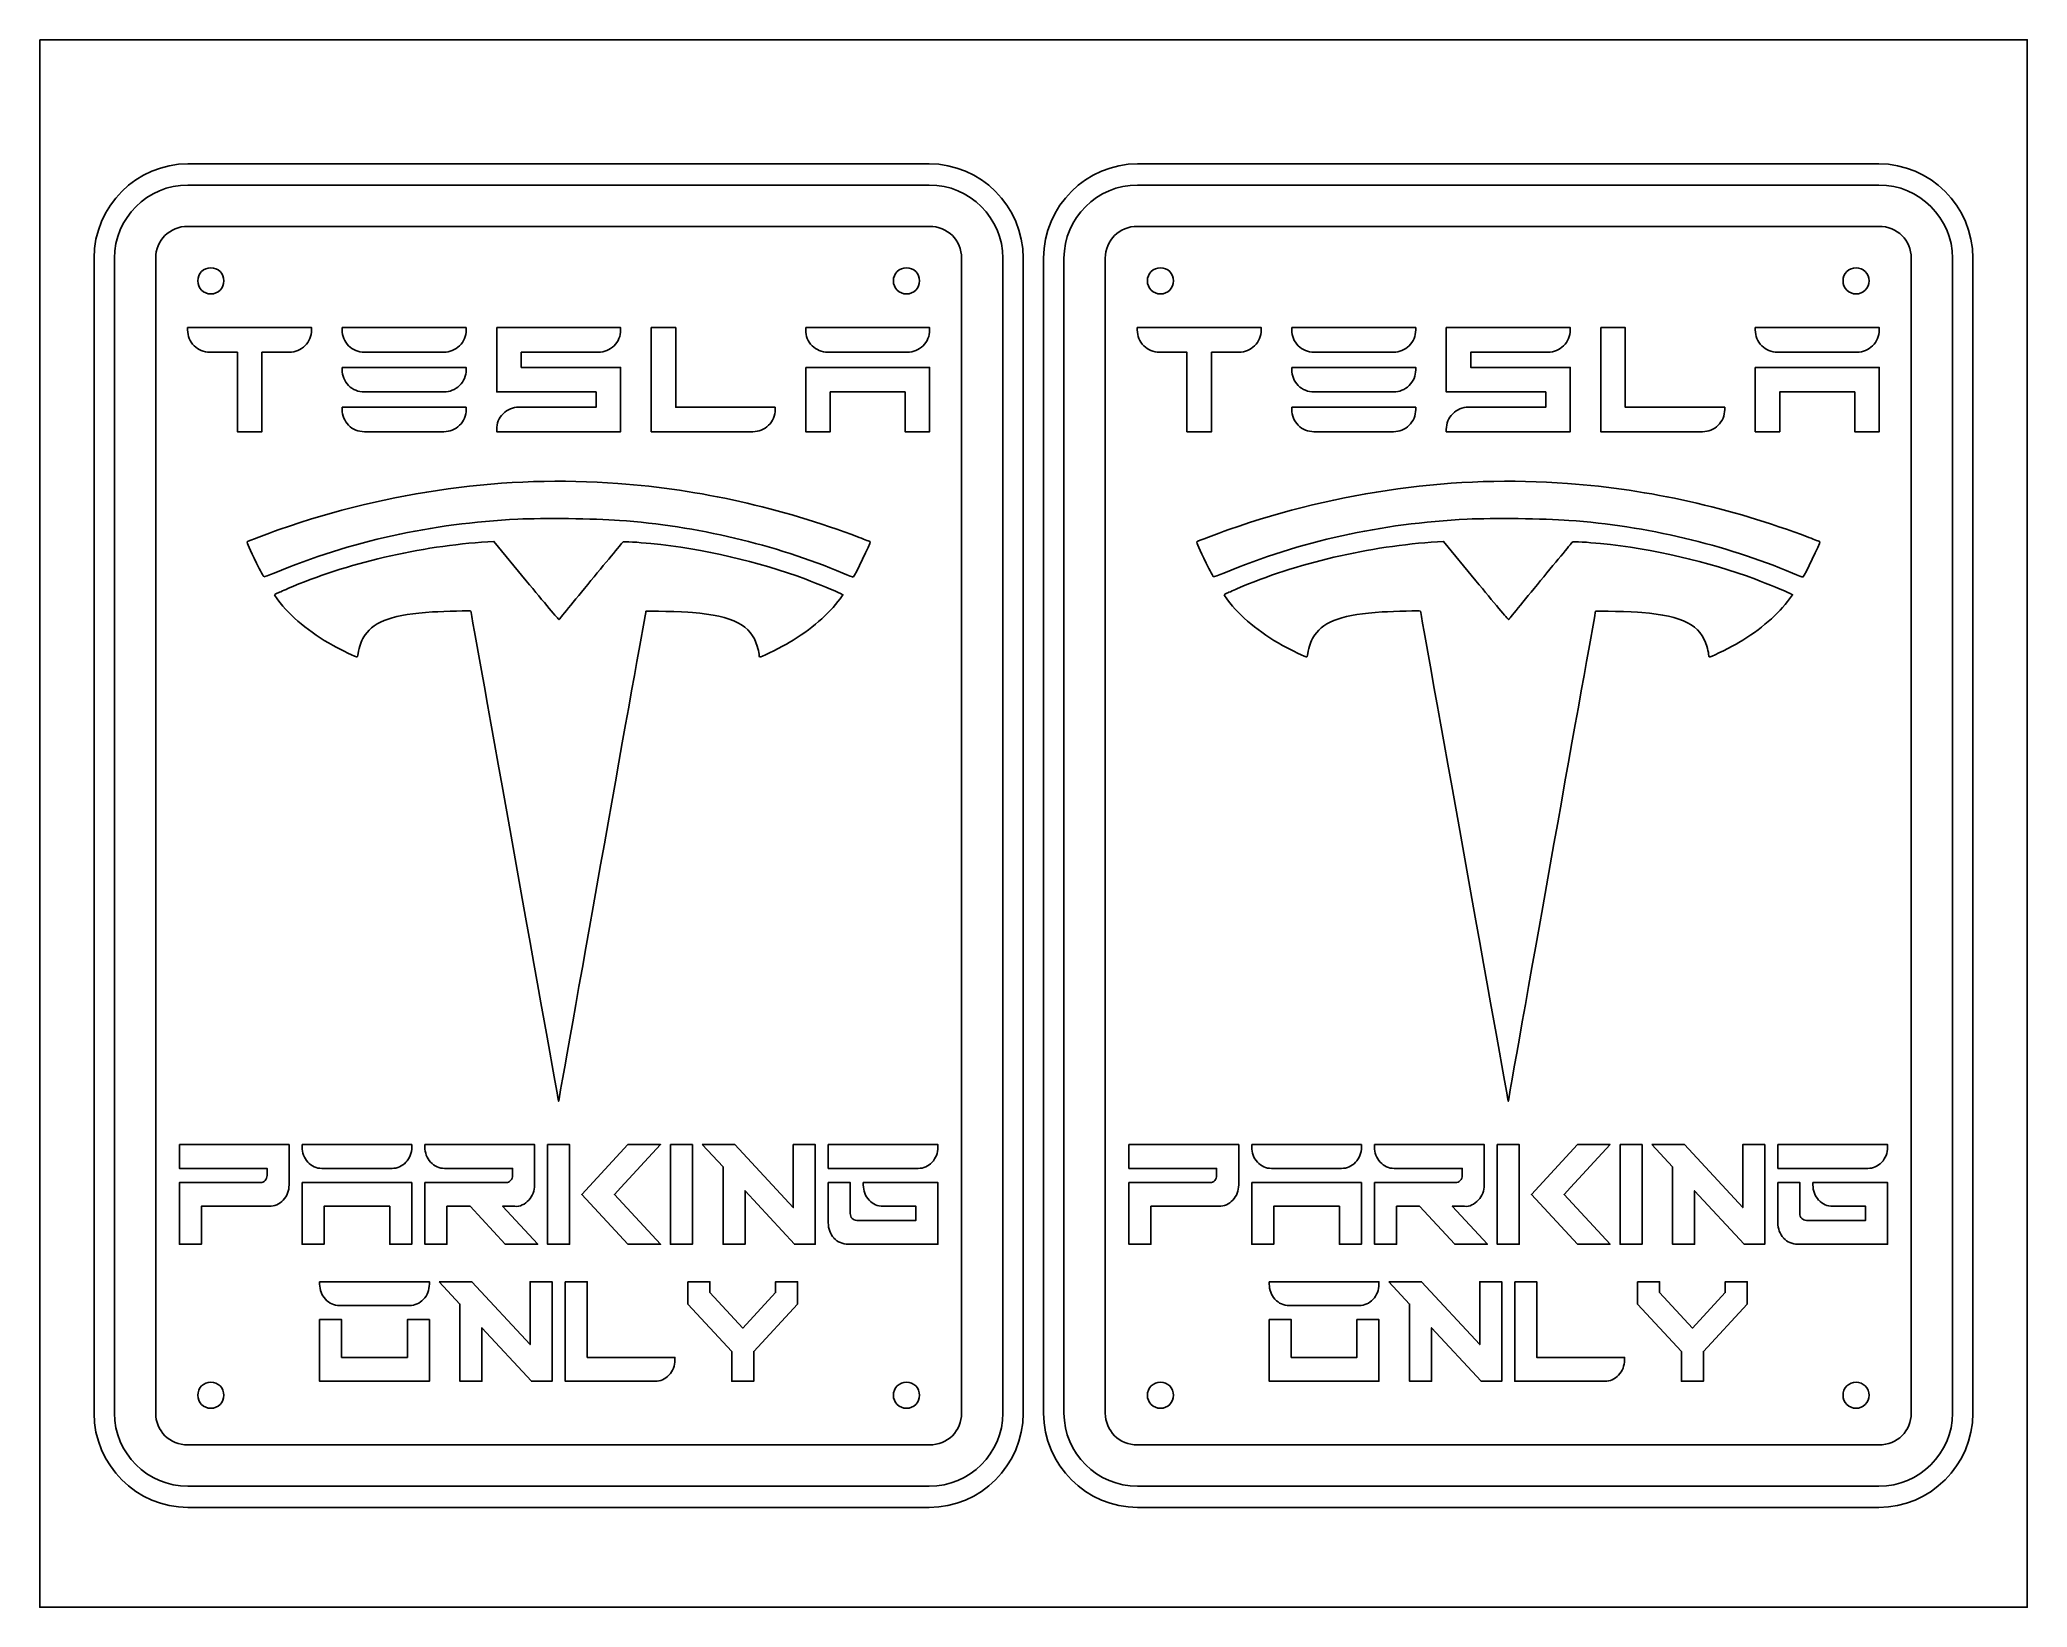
# Model space of a CAD drawing. Extents: x 0 to 380, y 0 to 300.
import ezdxf

# ---------------------------------------------------------------- set-up
doc = ezdxf.new("R2010")
doc.units = 0
doc.layers.add('Ebene_1', color=7, linetype='CONTINUOUS')

msp = doc.modelspace()

# ---------------------------------------------------------------- linework, layer by layer
at = {"layer": 'Ebene_1', "color": 7}
for points in [[(0, 299.59998), (380, 299.59998), (380, 0), (0, 0)], [(28.339844, 263.933594)], [(209.90234, 263.933594)], [(146.442438, 236.972707), (146.442438, 224.680703), (146.886018, 224.680703), (151.131207, 224.680703), (151.131207, 232.283933), (165.450512, 232.283933), (165.450512, 224.680703), (170.139289, 224.680703), (170.139289, 236.972707)], [(328.005082, 236.972707), (328.005082, 224.680703), (328.448662, 224.680703), (332.693851, 224.680703), (332.693851, 232.283933), (347.013156, 232.283933), (347.013156, 224.680703), (351.701933, 224.680703), (351.701933, 236.972707)], [(153.560016, 197.648189)], [(335.12266, 197.648189)], [(97.107522, 88.420472), (97.107522, 69.3877), (97.534334, 69.3877), (101.313942, 69.3877), (101.313942, 88.420472)], [(112.44769, 88.420472), (103.63805, 78.904991), (112.44769, 69.3877), (112.624412, 69.3877), (118.68479, 69.3877), (109.871824, 78.906792), (111.100566, 80.253801), (111.123898, 80.253801), (118.684773, 88.420472)], [(120.580419, 88.420472), (120.580419, 69.3877), (121.007231, 69.3877), (124.78683, 69.3877), (124.78683, 88.420472)], [(126.682476, 88.420472), (130.638806, 84.14535), (130.638806, 69.3877), (131.065617, 69.3877), (134.846888, 69.3877), (134.846888, 79.601907), (144.301736, 69.3877), (148.259734, 69.3877), (148.259734, 88.420472), (144.051651, 88.420472), (144.051651, 76.394659), (132.919573, 88.420472)], [(278.670166, 88.420472), (278.670166, 69.3877), (279.096978, 69.3877), (282.876586, 69.3877), (282.876586, 88.420472)], [(294.010334, 88.420472), (285.200694, 78.904991), (294.010334, 69.3877), (294.187056, 69.3877), (300.247434, 69.3877), (291.434468, 78.906792), (292.66321, 80.253801), (292.686542, 80.253801), (300.247417, 88.420472)], [(302.143063, 88.420472), (302.143063, 69.3877), (302.569875, 69.3877), (306.349474, 69.3877), (306.349474, 88.420472)], [(308.24512, 88.420472), (312.20145, 84.14535), (312.20145, 69.3877), (312.628261, 69.3877), (316.409532, 69.3877), (316.409532, 79.601907), (325.86438, 69.3877), (329.822378, 69.3877), (329.822378, 88.420472), (325.614295, 88.420472), (325.614295, 76.394659), (314.482217, 88.420472)], [(50.163397, 81.175816), (50.163397, 69.3877), (50.590209, 69.3877), (54.369817, 69.3877), (54.369817, 76.632373), (66.929043, 76.632373), (66.929043, 69.3877), (71.135454, 69.3877), (71.135454, 81.175816)], [(231.726041, 81.175816), (231.726041, 69.3877), (232.152853, 69.3877), (235.932461, 69.3877), (235.932461, 76.632373), (248.491687, 76.632373), (248.491687, 69.3877), (252.698098, 69.3877), (252.698098, 81.175816)], [(76.385555, 62.225878), (80.341885, 57.952557), (80.341885, 43.194907), (80.768697, 43.194907), (84.548296, 43.194907), (84.548296, 53.409115), (94.004817, 43.194907), (97.961146, 43.194907), (97.961146, 62.225878), (93.754735, 62.225878), (93.754735, 50.201866), (82.622646, 62.225878)], [(123.933214, 62.225878), (123.933214, 57.952557), (132.316037, 48.89808), (132.316037, 43.194907), (132.742848, 43.194907), (136.522452, 43.194907), (136.522452, 48.89808), (144.905272, 57.952557), (144.905272, 62.225878), (140.698858, 62.225878), (140.698858, 60.145943), (134.420078, 53.36229), (128.139632, 60.145943), (128.139632, 62.225878)], [(257.948199, 62.225878), (261.904529, 57.952557), (261.904529, 43.194907), (262.331341, 43.194907), (266.11094, 43.194907), (266.11094, 53.409115), (275.567461, 43.194907), (279.52379, 43.194907), (279.52379, 62.225878), (275.317379, 62.225878), (275.317379, 50.201866), (264.18529, 62.225878)], [(305.495858, 62.225878), (305.495858, 57.952557), (313.878681, 48.89808), (313.878681, 43.194907), (314.305492, 43.194907), (318.085096, 43.194907), (318.085096, 48.89808), (326.467916, 57.952557), (326.467916, 62.225878), (322.261502, 62.225878), (322.261502, 60.145943), (315.982722, 53.36229), (309.702276, 60.145943), (309.702276, 62.225878)], [(53.516193, 54.983023), (53.516193, 43.194907), (53.943005, 43.194907), (74.48825, 43.194907), (74.48825, 54.983023), (70.28183, 54.983023), (70.28183, 47.74016), (57.722604, 47.74016), (57.722604, 54.983023)], [(235.078837, 54.983023), (235.078837, 43.194907), (235.505649, 43.194907), (256.050894, 43.194907), (256.050894, 54.983023), (251.844474, 54.983023), (251.844474, 47.74016), (239.285248, 47.74016), (239.285248, 54.983023)]]:
    msp.add_lwpolyline(points, close=True, dxfattribs=at)
at = {"layer": 'Ebene_1', "color": 1}
for points in [[(170.08027, 275.890405), (28.340302, 275.890405)], [(351.64261, 275.890404), (209.90264, 275.890404)], [(10.381202, 257.849999), (10.381202, 37.11663)], [(188.03937, 37.11663), (188.03937, 257.849999)], [(191.94354, 257.849998), (191.94354, 37.11663)], [(369.60171, 37.11663), (369.60171, 257.849998)], [(28.340302, 19.07622), (170.08027, 19.07622)], [(209.90264, 19.07622), (351.64261, 19.07622)]]:
    msp.add_lwpolyline(points, dxfattribs=at)
at = {"layer": 'Ebene_1', "color": 7}
for points in [[(170.08008, 271.833984), (28.339844, 271.833984), (28.339844, 271.833984)], [(351.64258, 271.833984), (209.90234, 271.833984), (209.90234, 271.833984)], [(28.339844, 263.933594), (170.08008, 263.933594)], [(209.90234, 263.933594), (351.64258, 263.933594)], [(14.265625, 257.849609), (14.265625, 37.11719)], [(22.166016, 37.11719), (22.166016, 257.849609)], [(176.25391, 257.849609), (176.25391, 37.11719)], [(184.1543, 37.11719), (184.1543, 257.849609)], [(195.82812, 257.849609), (195.82812, 37.11719)], [(203.72852, 37.11719), (203.72852, 257.849609)], [(357.81641, 257.849609), (357.81641, 37.11719)], [(365.7168, 37.11719), (365.7168, 257.849609)], [(28.28048, 244.575937), (28.28048, 244.132357)], [(51.977411, 244.132357), (51.977411, 244.575937), (28.28048, 244.575937)], [(57.820107, 244.575937), (57.820107, 244.132357)], [(81.517038, 244.132274), (81.517038, 244.575853), (57.820107, 244.575937)], [(87.361464, 244.575937), (87.361464, 232.283933), (106.369537, 232.283933), (106.369537, 229.369477), (91.606653, 229.369477)], [(111.058306, 244.132357), (111.058306, 244.575937), (87.361464, 244.575937)], [(116.901082, 244.575937), (116.901082, 224.680703), (117.344661, 224.680703), (136.352735, 224.680703)], [(140.597933, 228.925897), (140.597933, 229.369477), (121.589859, 229.369477), (121.589859, 244.575937), (116.901082, 244.575937)], [(146.442438, 244.575937), (146.442438, 244.132357)], [(170.139422, 244.132274), (170.139422, 244.575853), (146.442438, 244.575937)], [(209.843124, 244.575937), (209.843124, 244.132357)], [(233.540055, 244.132357), (233.540055, 244.575937), (209.843124, 244.575937)], [(239.382751, 244.575937), (239.382751, 244.132357)], [(263.079682, 244.132274), (263.079682, 244.575853), (239.382751, 244.575937)], [(268.924108, 244.575937), (268.924108, 232.283933), (287.932181, 232.283933), (287.932181, 229.369477), (273.169297, 229.369477)], [(292.62095, 244.132357), (292.62095, 244.575937), (268.924108, 244.575937)], [(298.463726, 244.575937), (298.463726, 224.680703), (298.907305, 224.680703), (317.915379, 224.680703)], [(322.160577, 228.925897), (322.160577, 229.369477), (303.152503, 229.369477), (303.152503, 244.575937), (298.463726, 244.575937)], [(328.005082, 244.575937), (328.005082, 244.132357)], [(351.702066, 244.132274), (351.702066, 244.575853), (328.005082, 244.575937)], [(29.505523, 241.120868), (29.507297, 241.119094), (29.509071, 241.11732)], [(32.525758, 239.88708), (37.784606, 239.88708), (37.784606, 224.680703), (38.228185, 224.680703), (42.473374, 224.680703), (42.473374, 239.887163), (47.732222, 239.887163)], [(59.04515, 241.120868), (59.046924, 241.119094), (59.048698, 241.11732)], [(62.065385, 239.88708), (77.27184, 239.88708)], [(87.361464, 225.124283), (87.361464, 224.680703), (87.805043, 224.680703), (111.058306, 224.680703), (111.058306, 236.972707), (92.050232, 236.972707), (92.050232, 239.887163), (106.813117, 239.887163)], [(147.665751, 241.120868), (147.6693, 241.119094), (147.671074, 241.11732)], [(150.68776, 239.88708), (165.894225, 239.88708)], [(211.068167, 241.120868), (211.069941, 241.119094), (211.071715, 241.11732)], [(214.088402, 239.88708), (219.34725, 239.88708), (219.34725, 224.680703), (219.790829, 224.680703), (224.036018, 224.680703), (224.036018, 239.887163), (229.294866, 239.887163)], [(240.607794, 241.120868), (240.609568, 241.119094), (240.611342, 241.11732)], [(243.628029, 239.88708), (258.834484, 239.88708)], [(268.924108, 225.124283), (268.924108, 224.680703), (269.367687, 224.680703), (292.62095, 224.680703), (292.62095, 236.972707), (273.612876, 236.972707), (273.612876, 239.887163), (288.375761, 239.887163)], [(329.228395, 241.120868), (329.231944, 241.119094), (329.233718, 241.11732)], [(332.250404, 239.88708), (347.456869, 239.88708)], [(57.820107, 236.972707), (57.820107, 236.529128)], [(81.517038, 236.529092), (81.517038, 236.972672), (57.820107, 236.972707)], [(239.382751, 236.972707), (239.382751, 236.529128)], [(263.079682, 236.529092), (263.079682, 236.972672), (239.382751, 236.972707)], [(59.04515, 233.517639), (59.046924, 233.515865), (59.048698, 233.512405)], [(62.065385, 232.283897), (77.27184, 232.283897)], [(240.607794, 233.517639), (240.609568, 233.515865), (240.611342, 233.512405)], [(243.628029, 232.283897), (258.834484, 232.283897)], [(57.820107, 229.369477), (57.820107, 228.925897)], [(81.517038, 228.925861), (81.517038, 229.369441), (57.820107, 229.369477)], [(239.382751, 229.369477), (239.382751, 228.925897)], [(263.079682, 228.925861), (263.079682, 229.369441), (239.382751, 229.369477)], [(59.04515, 225.914409), (59.046924, 225.912634), (59.048698, 225.909174)], [(62.065385, 224.680667), (77.27184, 224.680667)], [(240.607794, 225.914409), (240.609568, 225.912634), (240.611342, 225.909174)], [(243.628029, 224.680667), (258.834484, 224.680667)], [(85.700942, 203.646287), (86.850159, 203.717017), (93.018673, 196.20046)], [(267.263586, 203.646287), (268.412803, 203.717017), (274.581317, 196.20046)], [(153.130316, 193.73438), (153.559426, 193.51546), (153.005916, 192.75444)], [(334.69296, 193.73438), (335.12207, 193.51546), (334.56856, 192.75444)], [(99.291676, 97.20347), (99.204976, 96.71094), (99.132336, 97.09403)], [(280.85432, 97.20347), (280.76762, 96.71094), (280.69498, 97.09403)], [(26.690501, 88.420472), (26.690501, 83.875219), (43.456138, 83.875219), (43.456138, 82.526418)], [(47.664226, 80.714804), (47.664226, 88.420472), (26.690501, 88.420472)], [(71.135667, 87.959504), (71.135667, 88.420516), (50.163397, 88.420472)], [(50.163397, 88.420472), (50.163397, 87.959469)], [(73.634635, 88.420472), (73.634635, 87.959469)], [(94.608608, 80.714795), (94.608608, 88.420463), (73.634635, 88.420472)], [(150.758908, 88.420472), (150.758908, 83.875219), (151.185718, 83.875219), (167.951359, 83.875219)], [(171.730964, 87.959469), (171.730964, 88.420472), (150.758908, 88.420472)], [(208.253145, 88.420472), (208.253145, 83.875219), (225.018782, 83.875219), (225.018782, 82.526418)], [(229.22687, 80.714804), (229.22687, 88.420472), (208.253145, 88.420472)], [(252.698311, 87.959504), (252.698311, 88.420516), (231.726041, 88.420472)], [(231.726041, 88.420472), (231.726041, 87.959469)], [(255.197279, 88.420472), (255.197279, 87.959469)], [(276.171252, 80.714795), (276.171252, 88.420463), (255.197279, 88.420472)], [(332.321552, 88.420472), (332.321552, 83.875219), (332.748362, 83.875219), (349.514003, 83.875219)], [(353.293608, 87.959469), (353.293608, 88.420472), (332.321552, 88.420472)], [(51.253769, 85.061954), (51.255543, 85.06018), (51.257317, 85.058405)], [(53.943227, 83.875264), (67.356068, 83.875264)], [(74.724997, 85.061954), (74.728546, 85.06018), (74.73032, 85.058405)], [(77.416221, 83.875264), (90.402268, 83.875264), (90.402268, 82.526454)], [(232.816413, 85.061954), (232.818187, 85.06018), (232.819961, 85.058405)], [(235.505871, 83.875264), (248.918712, 83.875264)], [(256.287641, 85.061954), (256.29119, 85.06018), (256.292964, 85.058405)], [(258.978865, 83.875264), (271.964912, 83.875264), (271.964912, 82.526454)], [(42.207391, 81.175816), (26.690501, 81.175816), (26.690501, 69.3877), (27.117313, 69.3877), (30.896921, 69.3877), (30.896921, 76.632373), (43.88295, 76.632373)], [(89.151835, 81.175852), (73.634954, 81.175852), (73.634954, 69.387744), (74.061766, 69.387744), (77.843033, 69.387744), (77.843033, 76.632409), (82.267854, 76.632409), (88.975113, 69.387744), (95.212213, 69.387744), (88.504954, 76.632409), (90.829071, 76.632409), (90.773979, 76.635957)], [(154.965416, 75.281878), (154.965416, 81.17594), (150.758908, 81.175816)], [(150.758908, 81.175816), (150.758908, 73.47194)], [(154.53855, 69.387753), (171.731001, 69.387753), (171.731001, 81.175861), (157.464535, 81.175861), (157.464535, 80.714857)], [(223.770035, 81.175816), (208.253145, 81.175816), (208.253145, 69.3877), (208.679957, 69.3877), (212.459565, 69.3877), (212.459565, 76.632373), (225.445594, 76.632373)], [(270.714479, 81.175852), (255.197598, 81.175852), (255.197598, 69.387744), (255.62441, 69.387744), (259.405677, 69.387744), (259.405677, 76.632409), (263.830498, 76.632409), (270.537757, 69.387744), (276.774857, 69.387744), (270.067598, 76.632409), (272.391715, 76.632409), (272.336623, 76.635957)], [(336.52806, 75.281878), (336.52806, 81.17594), (332.321552, 81.175816)], [(332.321552, 81.175816), (332.321552, 73.47194)], [(336.101194, 69.387753), (353.293645, 69.387753), (353.293645, 81.175861), (339.027179, 81.175861), (339.027179, 80.714857)], [(161.245862, 76.632498), (167.524641, 76.632498), (167.524641, 73.933077), (156.215836, 73.933077)], [(158.554901, 77.819153), (158.558272, 77.815604), (158.559958, 77.81383)], [(342.808506, 76.632498), (349.087285, 76.632498), (349.087285, 73.933077), (337.77848, 73.933077)], [(340.117545, 77.819153), (340.120916, 77.815604), (340.122602, 77.81383)], [(151.849275, 70.574435), (151.850961, 70.57266), (151.852646, 70.570886)], [(333.411919, 70.574435), (333.413605, 70.57266), (333.41529, 70.570886)], [(74.488463, 61.764937), (74.488463, 62.22594), (53.516193, 62.225878)], [(53.516193, 62.225878), (53.516193, 61.764875)], [(100.460318, 62.225878), (100.460318, 43.194907), (100.88713, 43.194907), (117.654444, 43.194907)], [(121.434043, 47.279148), (121.434043, 47.74016), (104.668406, 47.74016), (104.668406, 62.225878), (100.460318, 62.225878)], [(256.051107, 61.764937), (256.051107, 62.22594), (235.078837, 62.225878)], [(235.078837, 62.225878), (235.078837, 61.764875)], [(282.022962, 62.225878), (282.022962, 43.194907), (282.449774, 43.194907), (299.217088, 43.194907)], [(302.996687, 47.279148), (302.996687, 47.74016), (286.23105, 47.74016), (286.23105, 62.225878), (282.022962, 62.225878)], [(54.606556, 58.86917), (54.60833, 58.867396), (54.610104, 58.865621)], [(57.296005, 57.682489), (70.708855, 57.682489)], [(236.1692, 58.86917), (236.170974, 58.867396), (236.172748, 58.865621)], [(238.858649, 57.682489), (252.271499, 57.682489)], [(170.08008, 31.0332), (28.339844, 31.0332)], [(351.64258, 31.0332), (209.90234, 31.0332)], [(28.339844, 23.13281), (170.08008, 23.13281)], [(209.90234, 23.13281), (351.64258, 23.13281)]]:
    msp.add_lwpolyline(points, dxfattribs=at)
at = {"layer": 'Ebene_1', "color": 1}
for points in [[(28.340302, 275.890405), (18.600137, 275.890405), (10.381202, 267.867657), (10.381202, 257.849999)], [(188.03937, 257.849999), (188.03937, 267.867655), (179.82044, 275.890405), (170.08027, 275.890405)], [(209.90264, 275.890404), (200.16248, 275.890404), (191.94354, 267.867656), (191.94354, 257.849998)], [(369.60171, 257.849998), (369.60171, 267.867654), (361.38278, 275.890404), (351.64261, 275.890404)], [(10.381202, 37.11663), (10.381202, 27.09896), (18.600137, 19.07622), (28.340302, 19.07622)], [(170.08027, 19.07622), (179.82044, 19.07622), (188.03937, 27.09896), (188.03937, 37.11663)], [(191.94354, 37.11663), (191.94354, 27.09896), (200.16248, 19.07622), (209.90264, 19.07622)], [(351.64261, 19.07622), (361.38278, 19.07622), (369.60171, 27.09896), (369.60171, 37.11663)]]:
    msp.add_open_spline(points, degree=3, dxfattribs=at)
at = {"layer": 'Ebene_1', "color": 7}
for points in [[(28.339844, 271.833984), (20.630046, 271.833984), (14.265625, 265.547283), (14.265625, 257.849609)], [(184.1543, 257.849609), (184.1543, 265.547283), (177.78987, 271.833984), (170.08008, 271.833984)], [(209.90234, 271.833984), (202.19255, 271.833984), (195.82813, 265.547283), (195.82812, 257.849609)], [(365.7168, 257.849609), (365.7168, 265.547283), (359.35238, 271.833984), (351.64258, 271.833984)], [(22.166016, 257.849609), (22.166016, 261.26887), (24.831936, 263.933594), (28.339844, 263.933594)], [(170.08008, 263.933594), (173.58798, 263.933594), (176.25391, 261.26887), (176.25391, 257.849609)], [(203.72852, 257.849609), (203.72852, 261.26887), (206.39444, 263.933594), (209.90234, 263.933594)], [(351.64258, 263.933594), (355.1505, 263.933594), (357.81641, 261.26887), (357.81641, 257.849609)], [(30.210282, 253.51953), (30.210282, 254.182571), (30.473674, 254.818456), (30.942515, 255.287297)], [(30.942515, 255.287297), (31.411356, 255.756138), (32.047241, 256.01953), (32.710282, 256.01953)], [(32.710282, 256.01953), (33.373323, 256.01953), (34.009208, 255.756138), (34.478049, 255.287297)], [(34.478049, 255.287297), (34.94689, 254.818456), (35.210282, 254.182571), (35.210282, 253.51953)], [(163.210286, 253.51953), (163.210286, 254.182571), (163.473678, 254.818456), (163.942519, 255.287297)], [(163.942519, 255.287297), (164.41136, 255.756138), (165.047245, 256.01953), (165.710286, 256.01953)], [(165.710286, 256.01953), (166.373327, 256.01953), (167.009212, 255.756138), (167.478053, 255.287297)], [(167.478053, 255.287297), (167.946894, 254.818456), (168.210286, 254.182571), (168.210286, 253.51953)], [(211.772926, 253.51953), (211.772926, 254.182571), (212.036318, 254.818456), (212.505159, 255.287297)], [(212.505159, 255.287297), (212.974, 255.756138), (213.609885, 256.01953), (214.272926, 256.01953)], [(214.272926, 256.01953), (214.935967, 256.01953), (215.571852, 255.756138), (216.040693, 255.287297)], [(216.040693, 255.287297), (216.509534, 254.818456), (216.772926, 254.182571), (216.772926, 253.51953)], [(344.77293, 253.51953), (344.77293, 254.182571), (345.036322, 254.818456), (345.505163, 255.287297)], [(345.505163, 255.287297), (345.974004, 255.756138), (346.609889, 256.01953), (347.27293, 256.01953)], [(347.27293, 256.01953), (347.935971, 256.01953), (348.571856, 255.756138), (349.040697, 255.287297)], [(349.040697, 255.287297), (349.509538, 254.818456), (349.77293, 254.182571), (349.77293, 253.51953)], [(30.942515, 251.751763), (30.473674, 252.220604), (30.210282, 252.856489), (30.210282, 253.51953)], [(32.710282, 251.01953), (32.047241, 251.01953), (31.411356, 251.282922), (30.942515, 251.751763)], [(34.478049, 251.751763), (34.009208, 251.282922), (33.373323, 251.01953), (32.710282, 251.01953)], [(35.210282, 253.51953), (35.210282, 252.856489), (34.94689, 252.220604), (34.478049, 251.751763)], [(163.942519, 251.751763), (163.473678, 252.220604), (163.210286, 252.856489), (163.210286, 253.51953)], [(165.710286, 251.01953), (165.047245, 251.01953), (164.41136, 251.282922), (163.942519, 251.751763)], [(167.478053, 251.751763), (167.009212, 251.282922), (166.373327, 251.01953), (165.710286, 251.01953)], [(168.210286, 253.51953), (168.210286, 252.856489), (167.946894, 252.220604), (167.478053, 251.751763)], [(212.505159, 251.751763), (212.036318, 252.220604), (211.772926, 252.856489), (211.772926, 253.51953)], [(214.272926, 251.01953), (213.609885, 251.01953), (212.974, 251.282922), (212.505159, 251.751763)], [(216.040693, 251.751763), (215.571852, 251.282922), (214.935967, 251.01953), (214.272926, 251.01953)], [(216.772926, 253.51953), (216.772926, 252.856489), (216.509534, 252.220604), (216.040693, 251.751763)], [(345.505163, 251.751763), (345.036322, 252.220604), (344.77293, 252.856489), (344.77293, 253.51953)], [(347.27293, 251.01953), (346.609889, 251.01953), (345.974004, 251.282922), (345.505163, 251.751763)], [(349.040697, 251.751763), (348.571856, 251.282922), (347.935971, 251.01953), (347.27293, 251.01953)], [(349.77293, 253.51953), (349.77293, 252.856489), (349.509538, 252.220604), (349.040697, 251.751763)], [(28.28048, 244.132357), (28.28048, 242.979717), (28.701003, 241.947132), (29.505523, 241.120868)], [(50.714256, 241.112204), (51.543945, 241.920061), (51.977411, 242.959089), (51.977411, 244.132357)], [(57.820107, 244.132357), (57.820107, 242.979717), (58.240629, 241.947132), (59.04515, 241.120868)], [(80.255604, 241.112121), (81.085302, 241.919978), (81.517038, 242.959006), (81.517038, 244.132274)], [(109.795151, 241.112204), (110.62484, 241.920062), (111.058306, 242.95909), (111.058306, 244.132357)], [(146.442438, 244.132357), (146.442438, 242.979717), (146.861231, 241.947132), (147.665751, 241.120868)], [(168.876259, 241.112121), (169.705948, 241.919979), (170.139422, 242.959007), (170.139422, 244.132274)], [(209.843124, 244.132357), (209.843124, 242.979717), (210.263647, 241.947132), (211.068167, 241.120868)], [(232.2769, 241.112204), (233.106589, 241.920061), (233.540055, 242.959089), (233.540055, 244.132357)], [(239.382751, 244.132357), (239.382751, 242.979717), (239.803273, 241.947132), (240.607794, 241.120868)], [(261.818248, 241.112121), (262.647946, 241.919978), (263.079682, 242.959006), (263.079682, 244.132274)], [(291.357795, 241.112204), (292.187484, 241.920062), (292.62095, 242.95909), (292.62095, 244.132357)], [(328.005082, 244.132357), (328.005082, 242.979717), (328.423875, 241.947132), (329.228395, 241.120868)], [(350.438903, 241.112121), (351.268592, 241.919979), (351.702066, 242.959007), (351.702066, 244.132274)], [(29.509071, 241.11732), (30.317983, 240.308412), (31.355232, 239.88708), (32.525758, 239.88708)], [(47.732222, 239.887163), (48.867049, 239.887163), (49.889385, 240.309042), (50.714256, 241.112204)], [(59.048698, 241.11732), (59.857601, 240.308412), (60.894849, 239.88708), (62.065385, 239.88708)], [(77.27184, 239.88708), (78.406667, 239.88708), (79.430741, 240.308958), (80.255604, 241.112121)], [(106.813117, 239.887163), (107.947944, 239.887163), (108.97028, 240.309042), (109.795151, 241.112204)], [(147.671074, 241.11732), (148.479985, 240.308413), (149.517234, 239.88708), (150.68776, 239.88708)], [(165.894225, 239.88708), (167.029052, 239.88708), (168.051387, 240.308958), (168.876259, 241.112121)], [(211.071715, 241.11732), (211.880627, 240.308412), (212.917876, 239.88708), (214.088402, 239.88708)], [(229.294866, 239.887163), (230.429693, 239.887163), (231.452029, 240.309042), (232.2769, 241.112204)], [(240.611342, 241.11732), (241.420245, 240.308412), (242.457493, 239.88708), (243.628029, 239.88708)], [(258.834484, 239.88708), (259.969311, 239.88708), (260.993385, 240.308958), (261.818248, 241.112121)], [(288.375761, 239.887163), (289.510588, 239.887163), (290.532924, 240.309042), (291.357795, 241.112204)], [(329.233718, 241.11732), (330.042629, 240.308413), (331.079878, 239.88708), (332.250404, 239.88708)], [(347.456869, 239.88708), (348.591696, 239.88708), (349.614031, 240.308958), (350.438903, 241.112121)], [(57.820107, 236.529128), (57.820107, 235.376486), (58.240629, 234.343902), (59.04515, 233.517639)], [(80.255604, 233.508939), (81.085302, 234.316796), (81.517038, 235.355824), (81.517038, 236.529092)], [(239.382751, 236.529128), (239.382751, 235.376486), (239.803273, 234.343902), (240.607794, 233.517639)], [(261.818248, 233.508939), (262.647946, 234.316796), (263.079682, 235.355824), (263.079682, 236.529092)], [(59.048698, 233.512405), (59.857601, 232.703498), (60.894849, 232.283897), (62.065385, 232.283897)], [(77.27184, 232.283897), (78.406667, 232.283897), (79.430741, 232.705776), (80.255604, 233.508939)], [(240.611342, 233.512405), (241.420245, 232.703498), (242.457493, 232.283897), (243.628029, 232.283897)], [(258.834484, 232.283897), (259.969311, 232.283897), (260.993385, 232.705776), (261.818248, 233.508939)], [(57.820107, 228.925897), (57.820107, 227.773257), (58.240629, 226.740672), (59.04515, 225.914409)], [(80.255604, 225.905708), (81.085302, 226.713565), (81.517038, 227.752593), (81.517038, 228.925861)], [(88.589966, 228.111514), (87.782474, 227.304018), (87.361464, 226.276923), (87.361464, 225.124283)], [(91.606653, 229.369477), (90.451226, 229.369477), (89.41529, 228.936838), (88.589966, 228.111514)], [(139.336499, 225.905745), (140.166188, 226.713602), (140.597933, 227.752631), (140.597933, 228.925897)], [(239.382751, 228.925897), (239.382751, 227.773257), (239.803273, 226.740672), (240.607794, 225.914409)], [(261.818248, 225.905708), (262.647946, 226.713565), (263.079682, 227.752593), (263.079682, 228.925861)], [(270.15261, 228.111514), (269.345118, 227.304018), (268.924108, 226.276923), (268.924108, 225.124283)], [(273.169297, 229.369477), (272.01387, 229.369477), (270.977934, 228.936838), (270.15261, 228.111514)], [(320.899143, 225.905745), (321.728832, 226.713602), (322.160577, 227.752631), (322.160577, 228.925897)], [(59.048698, 225.909174), (59.857601, 225.100266), (60.894849, 224.680667), (62.065385, 224.680667)], [(77.27184, 224.680667), (78.406667, 224.680667), (79.430741, 225.102546), (80.255604, 225.905708)], [(136.352735, 224.680703), (137.487562, 224.680703), (138.511636, 225.102582), (139.336499, 225.905745)], [(240.611342, 225.909174), (241.420245, 225.100266), (242.457493, 224.680667), (243.628029, 224.680667)], [(258.834484, 224.680667), (259.969311, 224.680667), (260.993385, 225.102546), (261.818248, 225.905708)], [(317.915379, 224.680703), (319.050206, 224.680703), (320.07428, 225.102582), (320.899143, 225.905745)], [(45.806371, 205.97361), (66.834257, 213.363767), (89.291471, 216.426254), (110.546126, 214.802156)], [(110.546126, 214.802156), (126.443316, 213.587425), (141.425666, 210.234085), (156.676686, 204.477233)], [(227.369015, 205.97361), (248.396901, 213.363767), (270.854115, 216.426254), (292.10877, 214.802156)], [(292.10877, 214.802156), (308.00596, 213.587425), (322.98831, 210.234085), (338.23933, 204.477233)], [(39.641537, 203.64462), (39.736547, 203.73958), (43.563313, 205.185299), (45.806371, 205.97361)], [(91.381023, 207.96642), (74.785582, 207.148176), (59.517463, 203.766126), (44.84391, 197.657969)], [(110.819746, 207.744162), (106.059416, 208.089457), (96.169843, 208.202534), (91.381023, 207.96642)], [(153.560016, 197.648189), (140.487976, 203.161249), (125.636596, 206.669402), (110.819746, 207.744162)], [(221.204181, 203.64462), (221.299191, 203.73958), (225.125957, 205.185299), (227.369015, 205.97361)], [(272.943667, 207.96642), (256.348226, 207.148176), (241.080107, 203.766126), (226.406554, 197.657969)], [(292.38239, 207.744162), (287.62206, 208.089457), (277.732487, 208.202534), (272.943667, 207.96642)], [(335.12266, 197.648189), (322.05062, 203.161249), (307.19924, 206.669402), (292.38239, 207.744162)], [(41.459468, 199.555819), (40.156089, 202.185644), (39.548687, 203.551775), (39.641537, 203.64462)], [(47.448122, 194.69743), (58.483514, 199.498299), (72.827879, 202.854019), (85.700942, 203.646287)], [(105.389616, 196.22314), (108.709216, 200.268469), (111.475956, 203.609629), (111.537906, 203.647933)], [(111.537906, 203.647933), (111.667186, 203.727823), (114.427966, 203.549763), (116.839496, 203.306)], [(116.839496, 203.306), (127.009296, 202.278007), (137.223286, 199.924719), (146.500476, 196.47213)], [(158.784556, 203.654574), (158.909226, 203.529911), (155.859746, 197.163969), (155.550766, 196.903849)], [(156.676686, 204.477233), (157.812166, 204.04862), (158.760716, 203.678424), (158.784556, 203.654574)], [(223.022112, 199.555819), (221.718733, 202.185644), (221.111331, 203.551775), (221.204181, 203.64462)], [(229.010766, 194.69743), (240.046158, 199.498299), (254.390523, 202.854019), (267.263586, 203.646287)], [(286.95226, 196.22314), (290.27186, 200.268469), (293.0386, 203.609629), (293.10055, 203.647933)], [(293.10055, 203.647933), (293.22983, 203.727823), (295.99061, 203.549763), (298.40214, 203.306)], [(298.40214, 203.306), (308.57194, 202.278007), (318.78593, 199.924719), (328.06312, 196.47213)], [(340.3472, 203.654574), (340.47187, 203.529911), (337.42239, 197.163969), (337.11341, 196.903849)], [(338.23933, 204.477233), (339.37481, 204.04862), (340.32336, 203.678424), (340.3472, 203.654574)], [(42.865961, 196.946499), (42.789051, 196.976099), (42.156102, 198.150209), (41.459468, 199.555819)], [(44.84391, 197.657969), (43.832957, 197.237139), (42.942888, 196.916989), (42.865961, 196.946499)], [(155.550766, 196.903849), (155.509366, 196.868949), (154.613456, 197.203899), (153.560016, 197.648189)], [(224.428605, 196.946499), (224.351695, 196.976099), (223.718746, 198.150209), (223.022112, 199.555819)], [(226.406554, 197.657969), (225.395601, 197.237139), (224.505532, 196.916989), (224.428605, 196.946499)], [(337.11341, 196.903849), (337.07201, 196.868949), (336.1761, 197.203899), (335.12266, 197.648189)], [(45.286479, 193.76573), (45.512216, 193.85913), (46.484968, 194.27841), (47.448122, 194.69743)], [(93.018673, 196.20046), (96.411346, 192.06635), (99.224726, 188.72531), (99.270586, 188.77593)], [(99.270586, 188.77593), (99.316386, 188.82643), (102.070036, 192.1778), (105.389616, 196.22314)], [(146.500476, 196.47213), (148.689936, 195.6573), (152.211796, 194.20297), (153.130316, 193.73438)], [(226.849123, 193.76573), (227.07486, 193.85913), (228.047612, 194.27841), (229.010766, 194.69743)], [(274.581317, 196.20046), (277.97399, 192.06635), (280.78737, 188.72531), (280.83323, 188.77593)], [(280.83323, 188.77593), (280.87903, 188.82643), (283.63268, 192.1778), (286.95226, 196.22314)], [(328.06312, 196.47213), (330.25258, 195.6573), (333.77444, 194.20297), (334.69296, 193.73438)], [(44.876052, 193.50975), (44.876052, 193.55715), (45.060749, 193.67231), (45.286479, 193.76573)], [(45.524619, 192.56292), (45.167901, 193.03632), (44.876052, 193.4624), (44.876052, 193.50975)], [(56.068241, 183.83298), (51.521913, 186.38537), (47.952685, 189.34063), (45.524619, 192.56292)], [(75.084289, 190.22712), (67.784289, 189.79178), (64.029697, 188.51342), (62.215004, 185.84539)], [(82.417441, 190.41255), (82.417441, 190.49675), (77.537293, 190.37345), (75.084289, 190.22712)], [(99.132336, 97.09403), (98.940315, 98.10674), (82.417441, 190.35322), (82.417441, 190.41255)], [(115.898436, 190.36262), (115.852936, 190.31272), (102.177746, 113.59915), (99.291676, 97.20347)], [(124.774636, 190.13019), (123.071336, 190.27473), (115.987436, 190.46023), (115.898436, 190.36262)], [(137.177816, 183.66614), (136.019546, 187.68278), (132.597266, 189.46635), (124.774636, 190.13019)], [(153.005916, 192.75444), (150.854816, 189.79695), (147.482556, 186.89057), (143.306356, 184.39487)], [(226.438696, 193.50975), (226.438696, 193.55715), (226.623393, 193.67231), (226.849123, 193.76573)], [(227.087263, 192.56292), (226.730545, 193.03632), (226.438696, 193.4624), (226.438696, 193.50975)], [(237.630885, 183.83298), (233.084557, 186.38537), (229.515329, 189.34063), (227.087263, 192.56292)], [(256.646933, 190.22712), (249.346933, 189.79178), (245.592341, 188.51342), (243.777648, 185.84539)], [(263.980085, 190.41255), (263.980085, 190.49675), (259.099937, 190.37345), (256.646933, 190.22712)], [(280.69498, 97.09403), (280.502959, 98.10674), (263.980085, 190.35322), (263.980085, 190.41255)], [(297.46108, 190.36262), (297.41558, 190.31272), (283.74039, 113.59915), (280.85432, 97.20347)], [(306.33728, 190.13019), (304.63398, 190.27473), (297.55008, 190.46023), (297.46108, 190.36262)], [(318.74046, 183.66614), (317.58219, 187.68278), (314.15991, 189.46635), (306.33728, 190.13019)], [(334.56856, 192.75444), (332.41746, 189.79695), (329.0452, 186.89057), (324.869, 184.39487)], [(60.710825, 181.62701), (60.621965, 181.53811), (57.588229, 182.97963), (56.068241, 183.83298)], [(60.974605, 182.731), (60.855974, 182.15024), (60.737263, 181.65345), (60.710825, 181.62701)], [(62.215004, 185.84539), (61.545935, 184.86171), (61.266622, 184.16031), (60.974605, 182.731)], [(137.523586, 182.16019), (137.480486, 182.4784), (137.324906, 183.15608), (137.177816, 183.66614)], [(143.306356, 184.39487), (142.157816, 183.7085), (138.355766, 181.8002), (137.837366, 181.64989)], [(242.273469, 181.62701), (242.184609, 181.53811), (239.150873, 182.97963), (237.630885, 183.83298)], [(242.537249, 182.731), (242.418618, 182.15024), (242.299907, 181.65345), (242.273469, 181.62701)], [(243.777648, 185.84539), (243.108579, 184.86171), (242.829266, 184.16031), (242.537249, 182.731)], [(319.08623, 182.16019), (319.04313, 182.4784), (318.88755, 183.15608), (318.74046, 183.66614)], [(324.869, 184.39487), (323.72046, 183.7085), (319.91841, 181.8002), (319.40001, 181.64989)], [(137.837366, 181.64989), (137.623436, 181.58779), (137.594756, 181.63439), (137.523586, 182.16019)], [(319.40001, 181.64989), (319.18608, 181.58779), (319.1574, 181.63439), (319.08623, 182.16019)], [(50.163397, 87.959469), (50.163397, 86.852401), (50.538382, 85.855544), (51.253769, 85.061954)], [(70.011965, 85.053003), (70.749975, 85.82916), (71.135667, 86.832723), (71.135667, 87.959504)], [(73.634635, 87.959469), (73.634635, 86.852401), (74.009619, 85.855544), (74.724997, 85.061954)], [(170.607252, 85.052958), (171.345261, 85.829125), (171.730964, 86.832679), (171.730964, 87.959469)], [(231.726041, 87.959469), (231.726041, 86.852401), (232.101026, 85.855544), (232.816413, 85.061954)], [(251.574609, 85.053003), (252.312619, 85.82916), (252.698311, 86.832723), (252.698311, 87.959504)], [(255.197279, 87.959469), (255.197279, 86.852401), (255.572263, 85.855544), (256.287641, 85.061954)], [(352.169896, 85.052958), (352.907905, 85.829125), (353.293608, 86.832679), (353.293608, 87.959469)], [(51.257317, 85.058405), (51.976919, 84.281157), (52.90266, 83.875264), (53.943227, 83.875264)], [(67.356068, 83.875264), (68.36546, 83.875264), (69.278595, 84.281715), (70.011965, 85.053003)], [(74.73032, 85.058405), (75.449913, 84.281157), (76.375654, 83.875272), (77.416221, 83.875264)], [(167.951359, 83.875219), (168.960747, 83.875219), (169.873882, 84.281689), (170.607252, 85.052958)], [(232.819961, 85.058405), (233.539563, 84.281157), (234.465304, 83.875264), (235.505871, 83.875264)], [(248.918712, 83.875264), (249.928104, 83.875264), (250.841239, 84.281715), (251.574609, 85.053003)], [(256.292964, 85.058405), (257.012557, 84.281157), (257.938298, 83.875272), (258.978865, 83.875264)], [(349.514003, 83.875219), (350.523391, 83.875219), (351.436526, 84.281689), (352.169896, 85.052958)], [(43.086024, 81.557578), (42.826512, 81.294296), (42.560445, 81.175816), (42.207391, 81.175816)], [(43.456138, 82.526418), (43.456138, 82.128013), (43.342511, 81.837007), (43.086024, 81.557578)], [(46.538847, 77.810095), (47.276848, 78.586261), (47.664226, 79.588014), (47.664226, 80.714804)], [(90.030468, 81.557623), (89.770957, 81.294341), (89.504898, 81.175852), (89.151835, 81.175852)], [(90.402268, 82.526454), (90.402268, 82.128057), (90.286964, 81.837051), (90.030468, 81.557623)], [(93.483229, 77.810086), (94.221239, 78.586252), (94.608608, 79.588006), (94.608608, 80.714795)], [(157.464535, 80.714857), (157.464535, 79.607789), (157.839524, 78.612734), (158.554901, 77.819153)], [(224.648668, 81.557578), (224.389156, 81.294296), (224.123089, 81.175816), (223.770035, 81.175816)], [(225.018782, 82.526418), (225.018782, 82.128013), (224.905155, 81.837007), (224.648668, 81.557578)], [(228.101491, 77.810095), (228.839492, 78.586261), (229.22687, 79.588014), (229.22687, 80.714804)], [(271.593112, 81.557623), (271.333601, 81.294341), (271.067542, 81.175852), (270.714479, 81.175852)], [(271.964912, 82.526454), (271.964912, 82.128057), (271.849608, 81.837051), (271.593112, 81.557623)], [(275.045873, 77.810086), (275.783883, 78.586252), (276.171252, 79.588006), (276.171252, 80.714795)], [(339.027179, 80.714857), (339.027179, 79.607789), (339.402168, 78.612734), (340.117545, 77.819153)], [(43.88295, 76.632373), (44.892342, 76.632373), (45.805477, 77.038825), (46.538847, 77.810095)], [(90.773979, 76.635957), (91.840823, 76.486595), (92.766893, 77.056728), (93.483229, 77.810086)], [(158.559958, 77.81383), (159.279557, 77.036581), (160.205295, 76.632498), (161.245862, 76.632498)], [(225.445594, 76.632373), (226.454986, 76.632373), (227.368121, 77.038825), (228.101491, 77.810095)], [(272.336623, 76.635957), (273.403467, 76.486595), (274.329537, 77.056728), (275.045873, 77.810086)], [(340.122602, 77.81383), (340.842201, 77.036581), (341.767939, 76.632498), (342.808506, 76.632498)], [(150.758908, 73.47194), (150.758908, 72.364881), (151.133896, 71.368016), (151.849275, 70.574435)], [(155.317201, 74.309436), (155.077779, 74.586114), (154.965416, 74.879383), (154.965416, 75.281878)], [(156.215836, 73.933077), (155.844625, 73.933077), (155.572509, 74.052914), (155.317201, 74.309436)], [(332.321552, 73.47194), (332.321552, 72.364881), (332.69654, 71.368016), (333.411919, 70.574435)], [(336.879845, 74.309436), (336.640423, 74.586114), (336.52806, 74.879383), (336.52806, 75.281878)], [(337.77848, 73.933077), (337.407269, 73.933077), (337.135153, 74.052914), (336.879845, 74.309436)], [(151.852646, 70.570886), (152.572246, 69.793628), (153.497984, 69.387753), (154.53855, 69.387753)], [(333.41529, 70.570886), (334.13489, 69.793628), (335.060628, 69.387753), (336.101194, 69.387753)], [(53.516193, 61.764875), (53.516193, 60.657807), (53.891186, 59.662743), (54.606556, 58.86917)], [(73.364743, 58.860228), (74.102753, 59.636376), (74.488463, 60.638147), (74.488463, 61.764937)], [(235.078837, 61.764875), (235.078837, 60.657807), (235.45383, 59.662743), (236.1692, 58.86917)], [(254.927387, 58.860228), (255.665397, 59.636376), (256.051107, 60.638147), (256.051107, 61.764937)], [(54.610104, 58.865621), (55.329706, 58.088373), (56.255447, 57.682489), (57.296005, 57.682489)], [(70.708855, 57.682489), (71.718238, 57.682489), (72.631373, 58.088932), (73.364743, 58.860228)], [(236.172748, 58.865621), (236.89235, 58.088373), (237.818091, 57.682489), (238.858649, 57.682489)], [(252.271499, 57.682489), (253.280882, 57.682489), (254.194017, 58.088932), (254.927387, 58.860228)], [(120.308664, 44.372646), (121.046665, 45.148804), (121.434043, 46.152367), (121.434043, 47.279148)], [(301.871308, 44.372646), (302.609309, 45.148804), (302.996687, 46.152367), (302.996687, 47.279148)], [(30.210282, 40.51953), (30.210282, 41.182571), (30.473674, 41.818456), (30.942515, 42.287297)], [(30.942515, 42.287297), (31.411356, 42.756138), (32.047241, 43.01953), (32.710282, 43.01953)], [(32.710282, 43.01953), (33.373323, 43.01953), (34.009208, 42.756138), (34.478049, 42.287297)], [(34.478049, 42.287297), (34.94689, 41.818456), (35.210282, 41.182571), (35.210282, 40.51953)], [(117.654444, 43.194907), (118.663818, 43.194907), (119.575294, 43.601359), (120.308664, 44.372646)], [(163.210286, 40.51953), (163.210286, 41.182571), (163.473678, 41.818456), (163.942519, 42.287297)], [(163.942519, 42.287297), (164.41136, 42.756138), (165.047245, 43.01953), (165.710286, 43.01953)], [(165.710286, 43.01953), (166.373327, 43.01953), (167.009212, 42.756138), (167.478053, 42.287297)], [(167.478053, 42.287297), (167.946894, 41.818456), (168.210286, 41.182571), (168.210286, 40.51953)], [(211.772926, 40.51953), (211.772926, 41.182571), (212.036318, 41.818456), (212.505159, 42.287297)], [(212.505159, 42.287297), (212.974, 42.756138), (213.609885, 43.01953), (214.272926, 43.01953)], [(214.272926, 43.01953), (214.935967, 43.01953), (215.571852, 42.756138), (216.040693, 42.287297)], [(216.040693, 42.287297), (216.509534, 41.818456), (216.772926, 41.182571), (216.772926, 40.51953)], [(299.217088, 43.194907), (300.226462, 43.194907), (301.137938, 43.601359), (301.871308, 44.372646)], [(344.77293, 40.51953), (344.77293, 41.182571), (345.036322, 41.818456), (345.505163, 42.287297)], [(345.505163, 42.287297), (345.974004, 42.756138), (346.609889, 43.01953), (347.27293, 43.01953)], [(347.27293, 43.01953), (347.935971, 43.01953), (348.571856, 42.756138), (349.040697, 42.287297)], [(349.040697, 42.287297), (349.509538, 41.818456), (349.77293, 41.182571), (349.77293, 40.51953)], [(30.942515, 38.751763), (30.473674, 39.220604), (30.210282, 39.856489), (30.210282, 40.51953)], [(32.710282, 38.01953), (32.047241, 38.01953), (31.411356, 38.282922), (30.942515, 38.751763)], [(34.478049, 38.751763), (34.009208, 38.282922), (33.373323, 38.01953), (32.710282, 38.01953)], [(35.210282, 40.51953), (35.210282, 39.856489), (34.94689, 39.220604), (34.478049, 38.751763)], [(163.942519, 38.751763), (163.473678, 39.220604), (163.210286, 39.856489), (163.210286, 40.51953)], [(165.710286, 38.01953), (165.047245, 38.01953), (164.41136, 38.282922), (163.942519, 38.751763)], [(167.478053, 38.751763), (167.009212, 38.282922), (166.373327, 38.01953), (165.710286, 38.01953)], [(168.210286, 40.51953), (168.210286, 39.856489), (167.946894, 39.220604), (167.478053, 38.751763)], [(212.505159, 38.751763), (212.036318, 39.220604), (211.772926, 39.856489), (211.772926, 40.51953)], [(214.272926, 38.01953), (213.609885, 38.01953), (212.974, 38.282922), (212.505159, 38.751763)], [(216.040693, 38.751763), (215.571852, 38.282922), (214.935967, 38.01953), (214.272926, 38.01953)], [(216.772926, 40.51953), (216.772926, 39.856489), (216.509534, 39.220604), (216.040693, 38.751763)], [(345.505163, 38.751763), (345.036322, 39.220604), (344.77293, 39.856489), (344.77293, 40.51953)], [(347.27293, 38.01953), (346.609889, 38.01953), (345.974004, 38.282922), (345.505163, 38.751763)], [(349.040697, 38.751763), (348.571856, 38.282922), (347.935971, 38.01953), (347.27293, 38.01953)], [(349.77293, 40.51953), (349.77293, 39.856489), (349.509538, 39.220604), (349.040697, 38.751763)], [(14.265625, 37.11719), (14.265625, 29.41952), (20.630044, 23.13281), (28.339844, 23.13281)], [(28.339844, 31.0332), (24.831937, 31.0332), (22.166016, 33.69794), (22.166016, 37.11719)], [(170.08008, 23.13281), (177.78988, 23.13281), (184.1543, 29.41952), (184.1543, 37.11719)], [(176.25391, 37.11719), (176.25391, 33.69794), (173.58798, 31.0332), (170.08008, 31.0332)], [(195.82812, 37.11719), (195.82812, 29.41952), (202.19255, 23.13281), (209.90234, 23.13281)], [(209.90234, 31.0332), (206.39444, 31.0332), (203.72852, 33.69794), (203.72852, 37.11719)], [(351.64258, 23.13281), (359.35238, 23.13281), (365.7168, 29.41952), (365.7168, 37.11719)], [(357.81641, 37.11719), (357.81641, 33.69794), (355.15049, 31.0332), (351.64258, 31.0332)]]:
    msp.add_open_spline(points, degree=3, dxfattribs=at)

doc.saveas('drawing.dxf')
